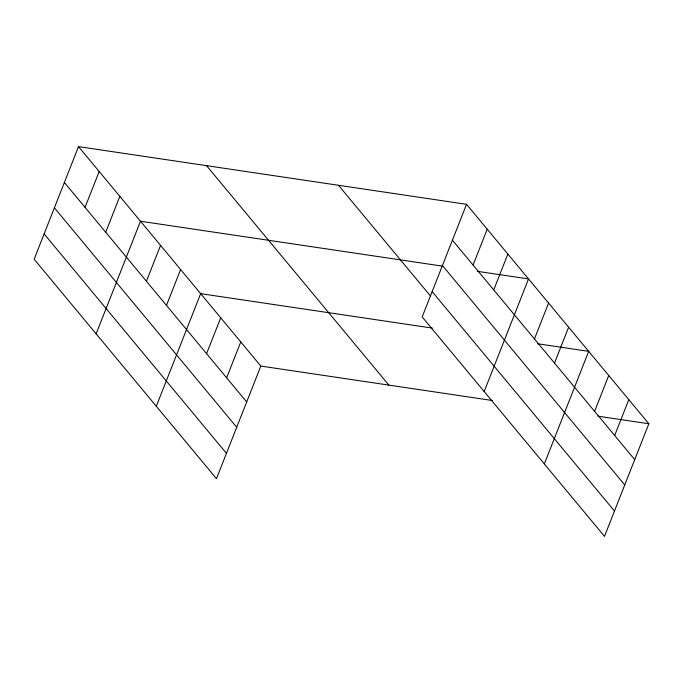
<?xml version="1.0" encoding="UTF-8"?>
<svg xmlns="http://www.w3.org/2000/svg" width="683" height="683" viewBox="0 0 683 683"><rect width="100%" height="100%" fill="white"/><g stroke="black" fill="none" stroke-linecap="round" stroke-linejoin="round"><path stroke-width="1.02" d="M78.511 146.623L34.15 259.233L216.46 478.681L260.821 366.071L78.511 146.623L466.54 204.319L648.85 423.767L604.489 536.377L422.179 316.929L466.54 204.319M85.042 207.367L99.172 171.493M105.703 232.237L119.832 196.371M96.132 333.85L140.493 221.241L442.114 266.08M146.418 281.242L160.548 245.376M166.473 305.386L180.602 269.52M156.296 406.265L200.657 293.656L432.365 328.105M206.582 353.666L220.711 317.8M226.636 377.801L240.766 341.935M473.071 265.055L487.201 229.189M493.732 289.925L507.862 254.059M484.17 391.538L528.522 278.929L477.511 271.347M534.447 338.939L548.577 303.064M554.502 363.074L568.632 327.208M544.325 463.953L588.686 351.344L537.675 343.762M594.611 411.354L608.741 375.488M614.666 435.489L628.795 399.623M260.821 366.071L492.528 400.528M597.838 416.178L648.85 423.767M452.411 240.185L634.72 459.633M442.43 265.508L624.749 484.956M432.16 291.598L614.469 511.046M338.486 185.281L430.555 296.098M206.556 165.662L388.866 385.11M64.381 182.489L246.691 401.946M54.401 207.82L236.719 427.268M44.122 233.91L226.44 453.358"/></g></svg>
